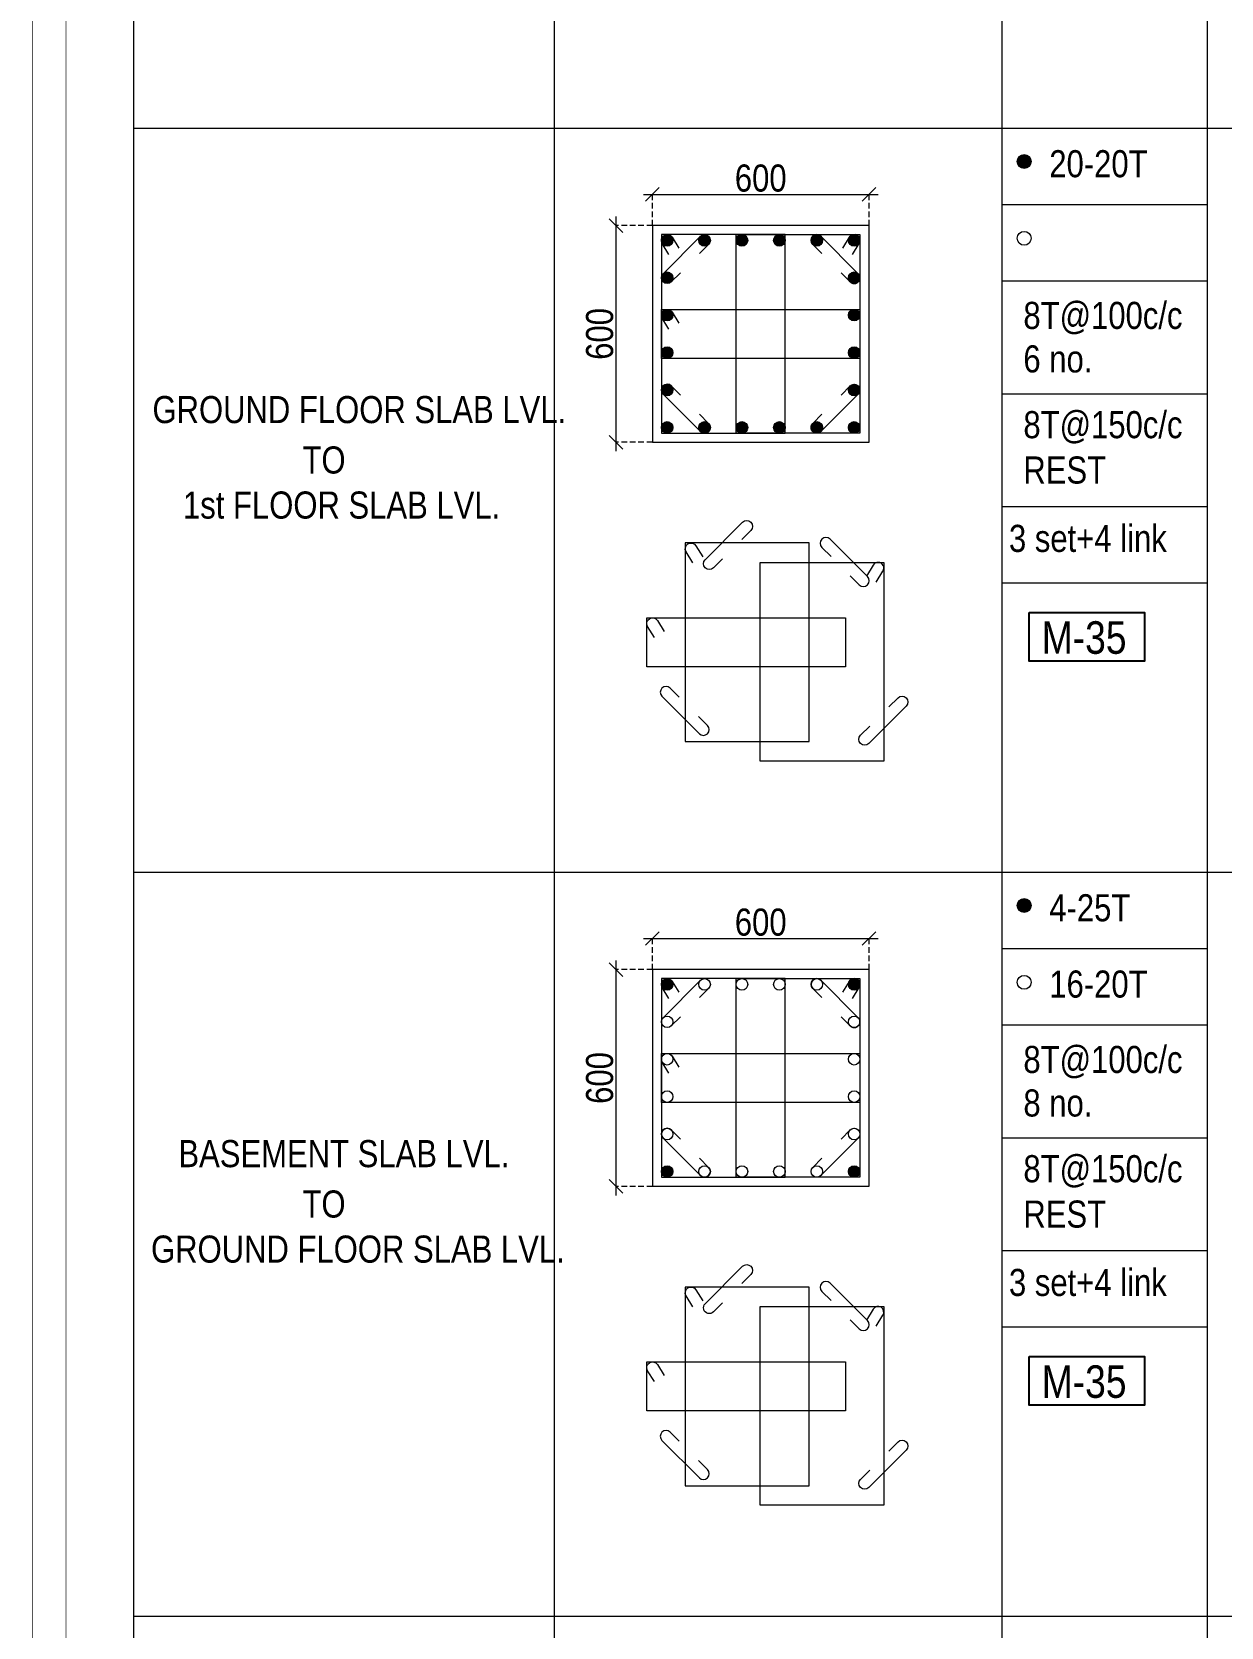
# Model space of a CAD drawing. Header units: millimetres. Extents: x 1112055 to 3390982, y -148532 to 766891.
# Drawn here: x 2086794 to 2099967, y 162999 to 180665 of the extents above; entities that cross this region are included whole.
import ezdxf
from ezdxf.enums import TextEntityAlignment as Align

# ---------------------------------------------------------------- set-up
doc = ezdxf.new("R2010")
doc.units = ezdxf.units.MM
doc.header["$PDMODE"] = 35
doc.header["$PDSIZE"] = -25
doc.linetypes.add('DASHED2', pattern=[0.375, 0.25, -0.125])
doc.linetypes.add('Hidden', pattern=[9.525, 6.35, -3.175])
for name, color, linetype, lineweight in [('B COL. SIZE DIM', 220, 'Continuous', 25), ('B COLSCH', 204, 'Continuous', 20), ('B COLUMN', 1, 'Hidden', 9), ('B STEEL', 34, 'Continuous', 15), ('B TITLE BLOCK', 250, 'Continuous', 0)]:
    doc.layers.add(name, color=color, linetype=linetype, lineweight=lineweight)
doc.layers.add('B TEXT', color=7, linetype='Continuous')
doc.styles.add('dim inside', font='romans.shx', dxfattribs={"width": 0.8, "height": 125})
doc.styles.add('SWINC', font='swissc.ttf')
doc.dimstyles.new('dim inside', dxfattribs={"dimtxt": 125, "dimasz": 100, "dimexe": 0, "dimexo": 0, "dimgap": 10, "dimtad": 0, "dimdec": 0, "dimzin": 0, "dimdsep": 46, "dimtxsty": 'dim inside', "dimblk": 'SMALL', "dimcen": 0.09, "dimadec": 0, "dimazin": 0, "dimtfac": 1, "dimtdec": 0, "dimtofl": 0, "dimtmove": 0, "dimatfit": 3, "dimfxl": 1, "dimtolj": 1, "dimtzin": 0, "dimarcsym": 2})

# ---------------------------------------------------------------- blocks, each defined once
blk = doc.blocks.new('_Oblique')
at = {"color": 0, "linetype": 'ByBlock', "lineweight": -2}
blk.add_line((-0.5, -0.5), (0.5, 0.5), dxfattribs=at)
blk = doc.blocks.new('*D287')
at = {"layer": 'B COL. SIZE DIM', "color": 250, "lineweight": 9, "ltscale": 250, "transparency": 16777216}
blk.add_line((2093567, 178865), (2096167, 178865), dxfattribs=at)
at = {"layer": 'B COL. SIZE DIM', "color": 250, "linetype": 'DASHED2', "lineweight": 9, "ltscale": 250, "transparency": 16777216}
for p, q in [((2093667, 178520), (2093667, 178865)), ((2096067, 178520), (2096067, 178865))]:
    blk.add_line(p, q, dxfattribs=at)
at = {"layer": 'Defpoints', "color": 0, "ltscale": 250, "transparency": 16777216}
for p in [(2096067, 178865), (2093667, 178520), (2096067, 178520)]:
    blk.add_point(p, dxfattribs=at)
at = {"layer": 'B COL. SIZE DIM', "color": 250, "lineweight": 9, "ltscale": 250, "transparency": 16777216, "xscale": 150, "yscale": 150, "zscale": 150, "rotation": 180}
blk.add_blockref('_Oblique', (2093667, 178865), dxfattribs=at)
at = {"layer": 'B COL. SIZE DIM', "color": 250, "lineweight": 9, "ltscale": 250, "transparency": 16777216, "xscale": 150, "yscale": 150, "zscale": 150}
blk.add_blockref('_Oblique', (2096067, 178865), dxfattribs=at)
at = {"layer": 'B COL. SIZE DIM', "color": 6, "ltscale": 250, "transparency": 16777216, "insert": (2094867, 179044), "char_height": 300, "attachment_point": 5, "style": 'SWINC'}
blk.add_mtext('\\A1;600', dxfattribs=at)
blk = doc.blocks.new('*D288')
at = {"layer": 'B COL. SIZE DIM', "color": 250, "lineweight": 9, "ltscale": 250, "transparency": 16777216}
blk.add_line((2093263, 178620), (2093263, 176020), dxfattribs=at)
at = {"layer": 'B COL. SIZE DIM', "color": 250, "linetype": 'DASHED2', "lineweight": 9, "ltscale": 250, "transparency": 16777216}
for p, q in [((2093667, 178520), (2093263, 178520)), ((2093667, 176120), (2093263, 176120))]:
    blk.add_line(p, q, dxfattribs=at)
at = {"layer": 'Defpoints', "color": 0, "ltscale": 250, "transparency": 16777216}
for p in [(2093667, 178520), (2093263, 176120), (2093667, 176120)]:
    blk.add_point(p, dxfattribs=at)
at = {"layer": 'B COL. SIZE DIM', "color": 250, "lineweight": 9, "ltscale": 250, "transparency": 16777216, "xscale": 150, "yscale": 150, "zscale": 150}
for p, rotation in [((2093263, 178520), 90), ((2093263, 176120), 270)]:
    blk.add_blockref('_Oblique', p, dxfattribs=dict(at, rotation=rotation))
at = {"layer": 'B COL. SIZE DIM', "color": 6, "ltscale": 250, "transparency": 16777216, "insert": (2093084, 177320), "char_height": 300, "attachment_point": 5, "rotation": 90, "style": 'SWINC'}
blk.add_mtext('\\A1;600', dxfattribs=at)
blk = doc.blocks.new('*D249')
at = {"layer": 'B COL. SIZE DIM', "color": 250, "lineweight": 9, "ltscale": 250, "transparency": 16777216}
blk.add_line((2093567, 170625), (2096167, 170625), dxfattribs=at)
at = {"layer": 'B COL. SIZE DIM', "color": 250, "linetype": 'DASHED2', "lineweight": 9, "ltscale": 250, "transparency": 16777216}
for p, q in [((2093667, 170280), (2093667, 170625)), ((2096067, 170280), (2096067, 170625))]:
    blk.add_line(p, q, dxfattribs=at)
at = {"layer": 'Defpoints', "color": 0, "ltscale": 250, "transparency": 16777216}
for p in [(2096067, 170625), (2093667, 170280), (2096067, 170280)]:
    blk.add_point(p, dxfattribs=at)
at = {"layer": 'B COL. SIZE DIM', "color": 250, "lineweight": 9, "ltscale": 250, "transparency": 16777216, "xscale": 150, "yscale": 150, "zscale": 150, "rotation": 180}
blk.add_blockref('_Oblique', (2093667, 170625), dxfattribs=at)
at = {"layer": 'B COL. SIZE DIM', "color": 250, "lineweight": 9, "ltscale": 250, "transparency": 16777216, "xscale": 150, "yscale": 150, "zscale": 150}
blk.add_blockref('_Oblique', (2096067, 170625), dxfattribs=at)
at = {"layer": 'B COL. SIZE DIM', "color": 6, "ltscale": 250, "transparency": 16777216, "insert": (2094867, 170804), "char_height": 300, "attachment_point": 5, "style": 'SWINC'}
blk.add_mtext('\\A1;600', dxfattribs=at)
blk = doc.blocks.new('*D250')
at = {"layer": 'B COL. SIZE DIM', "color": 250, "lineweight": 9, "ltscale": 250, "transparency": 16777216}
blk.add_line((2093263, 170380), (2093263, 167780), dxfattribs=at)
at = {"layer": 'B COL. SIZE DIM', "color": 250, "linetype": 'DASHED2', "lineweight": 9, "ltscale": 250, "transparency": 16777216}
for p, q in [((2093667, 170280), (2093263, 170280)), ((2093667, 167880), (2093263, 167880))]:
    blk.add_line(p, q, dxfattribs=at)
at = {"layer": 'Defpoints', "color": 0, "ltscale": 250, "transparency": 16777216}
for p in [(2093667, 170280), (2093263, 167880), (2093667, 167880)]:
    blk.add_point(p, dxfattribs=at)
at = {"layer": 'B COL. SIZE DIM', "color": 250, "lineweight": 9, "ltscale": 250, "transparency": 16777216, "xscale": 150, "yscale": 150, "zscale": 150}
for p, rotation in [((2093263, 170280), 90), ((2093263, 167880), 270)]:
    blk.add_blockref('_Oblique', p, dxfattribs=dict(at, rotation=rotation))
at = {"layer": 'B COL. SIZE DIM', "color": 6, "ltscale": 250, "transparency": 16777216, "insert": (2093084, 169080), "char_height": 300, "attachment_point": 5, "rotation": 90, "style": 'SWINC'}
blk.add_mtext('\\A1;600', dxfattribs=at)

msp = doc.modelspace()

# ---------------------------------------------------------------- hatches: boundary and pattern name
at = {"layer": 'B STEEL', "lineweight": 9, "ltscale": 0.5}
h = msp.add_hatch(color=34, dxfattribs=at)
edge = h.paths.add_edge_path()
edge.add_arc((2097785, 179229.5), 76.8, 0, 360)
h = msp.add_hatch(color=34, dxfattribs=at)
edge = h.paths.add_edge_path()
edge.add_arc((2093830.6, 178356.3), 64, 0, 360)
h = msp.add_hatch(color=34, dxfattribs=at)
edge = h.paths.add_edge_path()
edge.add_arc((2094245, 178356.3), 64, 180, 540, ccw=False)
at = {"layer": 'B STEEL'}
h = msp.add_hatch(color=34, dxfattribs=at)
edge = h.paths.add_edge_path()
edge.add_arc((2094659.4, 178356.3), 64, 0, 360)
h = msp.add_hatch(color=34, dxfattribs=at)
edge = h.paths.add_edge_path()
edge.add_arc((2095073.8, 178356.3), 64, 0, 360)
at = {"layer": 'B STEEL', "lineweight": 9, "ltscale": 0.5}
h = msp.add_hatch(color=34, dxfattribs=at)
edge = h.paths.add_edge_path()
edge.add_arc((2095488.2, 178356.3), 64, 180, 540, ccw=False)
h = msp.add_hatch(color=34, dxfattribs=at)
edge = h.paths.add_edge_path()
edge.add_arc((2095902.6, 178356.3), 64, 180, 540, ccw=False)
h = msp.add_hatch(color=34, dxfattribs=at)
edge = h.paths.add_edge_path()
edge.add_arc((2093830.6, 177941.9), 64, 0, 360)
h = msp.add_hatch(color=34, dxfattribs=at)
edge = h.paths.add_edge_path()
edge.add_arc((2095902.6, 177941.9), 64, 180, 540, ccw=False)
at = {"layer": 'B STEEL'}
h = msp.add_hatch(color=34, dxfattribs=at)
edge = h.paths.add_edge_path()
edge.add_arc((2093830.6, 177527.5), 64, 0, 360)
h = msp.add_hatch(color=34, dxfattribs=at)
edge = h.paths.add_edge_path()
edge.add_arc((2095902.6, 177527.5), 64, 0, 360)
h = msp.add_hatch(color=34, dxfattribs=at)
edge = h.paths.add_edge_path()
edge.add_arc((2093830.6, 177113.1), 64, 0, 360)
h = msp.add_hatch(color=34, dxfattribs=at)
edge = h.paths.add_edge_path()
edge.add_arc((2095902.6, 177113.1), 64, 0, 360)
at = {"layer": 'B STEEL', "lineweight": 9, "ltscale": 0.5}
h = msp.add_hatch(color=34, dxfattribs=at)
edge = h.paths.add_edge_path()
edge.add_arc((2093830.6, 176698.7), 64, 0, 360)
h = msp.add_hatch(color=34, dxfattribs=at)
edge = h.paths.add_edge_path()
edge.add_arc((2095902.6, 176698.7), 64, 180, 540, ccw=False)
h = msp.add_hatch(color=34, dxfattribs=at)
edge = h.paths.add_edge_path()
edge.add_arc((2093830.6, 176284.3), 64, 0, 360, ccw=False)
h = msp.add_hatch(color=34, dxfattribs=at)
edge = h.paths.add_edge_path()
edge.add_arc((2094245, 176284.3), 64, -180, 180)
at = {"layer": 'B STEEL'}
h = msp.add_hatch(color=34, dxfattribs=at)
edge = h.paths.add_edge_path()
edge.add_arc((2094659.4, 176284.3), 64, 0, 360)
h = msp.add_hatch(color=34, dxfattribs=at)
edge = h.paths.add_edge_path()
edge.add_arc((2095073.8, 176284.3), 64, 0, 360)
at = {"layer": 'B STEEL', "lineweight": 9, "ltscale": 0.5}
h = msp.add_hatch(color=34, dxfattribs=at)
edge = h.paths.add_edge_path()
edge.add_arc((2095488.2, 176284.3), 64, -180, 180)
h = msp.add_hatch(color=34, dxfattribs=at)
edge = h.paths.add_edge_path()
edge.add_arc((2095902.6, 176284.3), 64, -180, 180)
h = msp.add_hatch(color=34, dxfattribs=at)
edge = h.paths.add_edge_path()
edge.add_arc((2097785, 170989.6), 76.8, 0, 360)
h = msp.add_hatch(color=34, dxfattribs=at)
edge = h.paths.add_edge_path()
edge.add_arc((2093830.6, 170116.4), 64, 0, 360)
h = msp.add_hatch(color=34, dxfattribs=at)
edge = h.paths.add_edge_path()
edge.add_arc((2095902.6, 170116.4), 64, 180, 540, ccw=False)
h = msp.add_hatch(color=34, dxfattribs=at)
edge = h.paths.add_edge_path()
edge.add_arc((2093830.6, 168044.5), 64, 0, 360, ccw=False)
h = msp.add_hatch(color=34, dxfattribs=at)
edge = h.paths.add_edge_path()
edge.add_arc((2095902.6, 168044.5), 64, -180, 180)

# ---------------------------------------------------------------- linework, layer by layer
at = {"layer": 'B COLSCH', "color": 250, "lineweight": 0}
for p, q in [((2087919, 197396.5), (2087919, 139385.8)), ((2092579.5, 196077.4), (2092579.5, 139385.8)), ((2097538.7, 196077.4), (2097538.7, 146638.4)), ((2099813.1, 196077.4), (2099813.1, 139385.8)), ((2087919, 179597.8), (2215549.8, 179597.8)), ((2097538.7, 178752.8), (2099813.1, 178752.8)), ((2097538.7, 177907.8), (2099813.1, 177907.8)), ((2097538.7, 176658), (2099813.1, 176658)), ((2097538.7, 175408.2), (2099813.1, 175408.2)), ((2097538.7, 174563.2), (2099813.1, 174563.2)), ((2087919, 171357.9), (2215549.8, 171357.9)), ((2097538.7, 170512.9), (2099813.1, 170512.9)), ((2097538.7, 169667.9), (2099813.1, 169667.9)), ((2097538.7, 168418.2), (2099813.1, 168418.2)), ((2097538.7, 167168.4), (2099813.1, 167168.4)), ((2097538.7, 166323.4), (2099813.1, 166323.4)), ((2087919, 163118.1), (2215549.8, 163118.1))]:
    msp.add_line(p, q, dxfattribs=at)
at = {"layer": 'B COLUMN', "color": 1, "linetype": 'ByBlock', "lineweight": 20}
for points in [[(2093666.6, 176120.3), (2096066.6, 176120.3), (2096066.6, 178520.3), (2093666.6, 178520.3)], [(2093666.6, 167880.4), (2096066.6, 167880.4), (2096066.6, 170280.4), (2093666.6, 170280.4)]]:
    msp.add_lwpolyline(points, close=True, dxfattribs=at)
at = {"layer": 'B STEEL', "color": 34, "lineweight": 9, "ltscale": 0.5}
for points in [[(2093766.6, 176220.3), (2095137.8, 176220.3), (2095137.8, 178420.3), (2093766.6, 178420.3)], [(2095966.6, 176220.3), (2094595.4, 176220.3), (2094595.4, 178420.3), (2095966.6, 178420.3)], [(2093766.6, 177591.5), (2095966.6, 177591.5), (2095966.6, 177049.1), (2093766.6, 177049.1)], [(2094030.6, 172804.7), (2095401.8, 172804.7), (2095401.8, 175004.7), (2094030.6, 175004.7)], [(2096230.6, 172590.1), (2094859.4, 172590.1), (2094859.4, 174790.1), (2096230.6, 174790.1)], [(2093604.7, 174175.9), (2095804.7, 174175.9), (2095804.7, 173633.5), (2093604.7, 173633.5)], [(2093766.6, 167980.4), (2095137.8, 167980.4), (2095137.8, 170180.4), (2093766.6, 170180.4)], [(2095966.6, 167980.4), (2094595.4, 167980.4), (2094595.4, 170180.4), (2095966.6, 170180.4)], [(2093766.6, 169351.7), (2095966.6, 169351.7), (2095966.6, 168809.2), (2093766.6, 168809.2)], [(2094030.6, 164564.9), (2095401.8, 164564.9), (2095401.8, 166764.9), (2094030.6, 166764.9)], [(2096230.6, 164350.3), (2094859.4, 164350.3), (2094859.4, 166550.3), (2096230.6, 166550.3)], [(2093604.7, 165936.1), (2095804.7, 165936.1), (2095804.7, 165393.6), (2093604.7, 165393.6)]]:
    msp.add_lwpolyline(points, close=True, dxfattribs=at)
for points in [[(2093850.9, 178201.2), (2093776.1, 178322.7, -1), (2093885.2, 178389.8), (2093959.9, 178268.3)], [(2093976.8, 177997.5), (2093875.9, 177896.6, -1), (2093785.4, 177987.1), (2094199.8, 178401.5, -1), (2094290.3, 178311), (2094189.4, 178210.1)], [(2095756.5, 177997.5), (2095857.3, 177896.6, 1), (2095947.9, 177987.1), (2095533.5, 178401.5, 1), (2095442.9, 178311), (2095543.8, 178210.1)], [(2095882.4, 178201.2), (2095957.1, 178322.7, 1), (2095848.1, 178389.8), (2095773.3, 178268.3)], [(2093850.9, 177372.4), (2093776.1, 177493.9, -1), (2093885.2, 177561), (2093959.9, 177439.6)], [(2093976.8, 176643.1), (2093875.9, 176744, 1), (2093785.4, 176653.4), (2094199.8, 176239, 1), (2094290.3, 176329.6), (2094189.4, 176430.4)], [(2095756.5, 176643.1), (2095857.3, 176744, -1), (2095947.9, 176653.4), (2095533.5, 176239, -1), (2095442.9, 176329.6), (2095543.8, 176430.4)], [(2094443.7, 174830.1), (2094342.8, 174729.3, -1), (2094252.3, 174819.8), (2094666.7, 175234.2, -1), (2094757.2, 175143.7), (2094656.4, 175042.8)], [(2094114.9, 174785.6), (2094040.1, 174907.1, -1), (2094149.2, 174974.2), (2094223.9, 174852.8)], [(2095858.3, 174642.6), (2095959.2, 174541.8, 1), (2096049.7, 174632.3), (2095635.3, 175046.7, 1), (2095544.8, 174956.1), (2095645.7, 174855.3)], [(2096146.4, 174571.1), (2096221.1, 174692.5, 1), (2096112.1, 174759.7), (2096037.3, 174638.2)], [(2093689, 173956.9), (2093614.2, 174078.3, -1), (2093723.2, 174145.5), (2093798, 174024)], [(2093964.6, 173296.5), (2093863.7, 173397.4, 1), (2093773.2, 173306.8), (2094187.6, 172892.4, 1), (2094278.1, 172983), (2094177.2, 173083.8)], [(2096286.9, 173188.6), (2096387.7, 173289.4, -1), (2096478.3, 173198.9), (2096063.9, 172784.5, -1), (2095973.3, 172875), (2096074.2, 172975.9)], [(2093850.9, 169961.4), (2093776.1, 170082.9, -1), (2093885.2, 170150), (2093959.9, 170028.5)], [(2093976.8, 169757.6), (2093875.9, 169656.8, -1), (2093785.4, 169747.3), (2094199.8, 170161.7, -1), (2094290.3, 170071.2), (2094189.4, 169970.3)], [(2095756.5, 169757.6), (2095857.3, 169656.8, 1), (2095947.9, 169747.3), (2095533.5, 170161.7, 1), (2095442.9, 170071.2), (2095543.8, 169970.3)], [(2095882.4, 169961.4), (2095957.1, 170082.9, 1), (2095848.1, 170150), (2095773.3, 170028.5)], [(2093850.9, 169132.6), (2093776.1, 169254.1, -1), (2093885.2, 169321.2), (2093959.9, 169199.7)], [(2093976.8, 168403.3), (2093875.9, 168504.1, 1), (2093785.4, 168413.6), (2094199.8, 167999.2, 1), (2094290.3, 168089.7), (2094189.4, 168190.6)], [(2095756.5, 168403.3), (2095857.3, 168504.1, -1), (2095947.9, 168413.6), (2095533.5, 167999.2, -1), (2095442.9, 168089.7), (2095543.8, 168190.6)], [(2094443.7, 166590.3), (2094342.8, 166489.4, -1), (2094252.3, 166580), (2094666.7, 166994.4, -1), (2094757.2, 166903.8), (2094656.4, 166803)], [(2095858.3, 166402.8), (2095959.2, 166301.9, 1), (2096049.7, 166392.4), (2095635.3, 166806.8, 1), (2095544.8, 166716.3), (2095645.7, 166615.4)], [(2094114.9, 166545.8), (2094040.1, 166667.3, -1), (2094149.2, 166734.4), (2094223.9, 166612.9)], [(2096146.4, 166331.2), (2096221.1, 166452.7, 1), (2096112.1, 166519.8), (2096037.3, 166398.3)], [(2093689, 165717), (2093614.2, 165838.5, -1), (2093723.2, 165905.6), (2093798, 165784.1)], [(2093964.6, 165056.6), (2093863.7, 165157.5, 1), (2093773.2, 165067), (2094187.6, 164652.6, 1), (2094278.1, 164743.1), (2094177.2, 164844)], [(2096286.9, 164948.7), (2096387.7, 165049.6, -1), (2096478.3, 164959.1), (2096063.9, 164544.7, -1), (2095973.3, 164635.2), (2096074.2, 164736.1)]]:
    msp.add_lwpolyline(points, format="xyb", dxfattribs=at)
for centre, radius in [((2097785, 179229.5), 76.8), ((2097785, 178379.2), 76.8), ((2093830.6, 178356.3), 64), ((2094245, 178356.3), 64), ((2094659.4, 178356.3), 64), ((2095073.8, 178356.3), 64), ((2095488.2, 178356.3), 64), ((2095902.6, 178356.3), 64), ((2093830.6, 177941.9), 64), ((2095902.6, 177941.9), 64), ((2093830.6, 177527.5), 64), ((2095902.6, 177527.5), 64), ((2093830.6, 177113.1), 64), ((2095902.6, 177113.1), 64), ((2093830.6, 176698.7), 64), ((2095902.6, 176698.7), 64), ((2093830.6, 176284.3), 64), ((2094245, 176284.3), 64), ((2094659.4, 176284.3), 64), ((2095073.8, 176284.3), 64), ((2095488.2, 176284.3), 64), ((2095902.6, 176284.3), 64), ((2097785, 170989.6), 76.8), ((2093830.6, 170116.4), 64), ((2094245, 170116.4), 64), ((2094659.4, 170116.4), 64), ((2095073.8, 170116.4), 64), ((2095488.2, 170116.4), 64), ((2095902.6, 170116.4), 64), ((2097785, 170139.3), 76.8), ((2093830.6, 169702), 64), ((2095902.6, 169702), 64), ((2093830.6, 169287.6), 64), ((2095902.6, 169287.6), 64), ((2093830.6, 168873.2), 64), ((2095902.6, 168873.2), 64), ((2093830.6, 168458.9), 64), ((2095902.6, 168458.9), 64), ((2093830.6, 168044.5), 64), ((2094245, 168044.5), 64), ((2094659.4, 168044.5), 64), ((2095073.8, 168044.5), 64), ((2095488.2, 168044.5), 64), ((2095902.6, 168044.5), 64)]:
    msp.add_circle(centre, radius, dxfattribs=at)
at = {"layer": 'B TEXT', "color": 1}
for points in [[(2097842.4, 174234.2), (2099117, 174234.2), (2099117, 173696.2), (2097842.4, 173696.2)], [(2097842.4, 165994.4), (2099117, 165994.4), (2099117, 165456.4), (2097842.4, 165456.4)]]:
    msp.add_lwpolyline(points, close=True, dxfattribs=at)
at = {"layer": 'B TITLE BLOCK', "color": 1, "const_width": 8.39}
msp.add_lwpolyline([(2086797.8, 198794.8), (2086797.8, 122115.7), (2227726.9, 122115.7), (2227726.9, 198794.8)], close=True, dxfattribs=at)
at = {"layer": 'B TITLE BLOCK', "color": 250, "lineweight": 0, "const_width": 8.39}
msp.add_lwpolyline([(2087171.5, 198421.1), (2087171.5, 122489.4), (2227353.1, 122489.4), (2227353.1, 198421.1)], close=True, dxfattribs=at)

# ---------------------------------------------------------------- texts
at = {"layer": 'B TEXT', "style": 'SWINC'}
for s, p in [('20-20T', (2098063.5, 179054.9)), ('8T@100c/c', (2097776.6, 177375.1)), ('6 no.', (2097776.6, 176893.3)), ('8T@150c/c', (2097776.6, 176165.2)), ('REST', (2097776.6, 175662.8)), ('3 set+4 link', (2097616.9, 174905.7)), ('4-25T', (2098063.5, 170815)), ('16-20T', (2098063.5, 169970.1)), ('8T@100c/c', (2097776.6, 169135.2)), ('8 no.', (2097776.6, 168653.4)), ('8T@150c/c', (2097776.6, 167925.3)), ('REST', (2097776.6, 167422.9)), ('3 set+4 link', (2097616.9, 166665.9))]:
    msp.add_text(s, height=300, dxfattribs=at).set_placement(p)
at = {"layer": 'B TEXT', "color": 1, "style": 'SWINC'}
for s, height, p in [('GROUND FLOOR SLAB LVL.', 300, (2088129, 176242.1)), ('TO', 300, (2089790.9, 175684.1)), ('1st FLOOR SLAB LVL.', 300, (2088467.1, 175184.9)), ('M-35', 360, (2097979.7, 173669.7)), ('BASEMENT SLAB LVL.', 300, (2088416.6, 168002.3)), ('TO', 300, (2089790.9, 167444.3)), ('GROUND FLOOR SLAB LVL.', 300, (2088113.2, 166945)), ('M-35', 360, (2097979.7, 165429.8))]:
    msp.add_text(s, height=height, dxfattribs=at).set_placement(p, align=Align.BOTTOM_LEFT)

# ---------------------------------------------------------------- dimensions: what is measured, and where the dimension line sits
at = {"layer": 'B COL. SIZE DIM', "color": 250, "ltscale": 250}
for base, p1, p2, picture, middle in [((2096066.6, 178865.2), (2093666.6, 178520.3), (2096066.6, 178520.3), '*D287', (2094866.6, 179044.2)), ((2096066.6, 170625.4), (2093666.6, 170280.4), (2096066.6, 170280.4), '*D249', (2094866.6, 170804.4))]:
    dim = msp.add_linear_dim(base=base, p1=p1, p2=p2, dimstyle='dim inside', override={"dimtxt": 300, "dimasz": 150, "dimgap": 25, "dimtad": 3, "dimlfac": 0.25, "dimtxsty": 'SWINC', "dimblk1": 'Oblique', "dimblk2": 'Oblique', "dimsah": 1, "dimdle": 100, "dimclrd": 250, "dimclre": 250, "dimclrt": 6, "dimfxl": 1000, "dimlwd": 9, "dimlwe": 9}, dxfattribs=at)
    dim.commit()
    dim.dimension.update_dxf_attribs({"geometry": picture, "text_midpoint": middle})
for base, p1, p2, picture, middle in [((2093262.7, 176120.3), (2093666.6, 178520.3), (2093666.6, 176120.3), '*D288', (2093083.7, 177320.3)), ((2093262.7, 167880.4), (2093666.6, 170280.4), (2093666.6, 167880.4), '*D250', (2093083.7, 169080.4))]:
    dim = msp.add_linear_dim(base=base, p1=p1, p2=p2, angle=90, dimstyle='dim inside', override={"dimtxt": 300, "dimasz": 150, "dimgap": 25, "dimtad": 3, "dimlfac": 0.25, "dimtxsty": 'SWINC', "dimblk1": 'Oblique', "dimblk2": 'Oblique', "dimsah": 1, "dimdle": 100, "dimclrd": 250, "dimclre": 250, "dimclrt": 6, "dimfxl": 1000, "dimlwd": 9, "dimlwe": 9}, dxfattribs=at)
    dim.commit()
    dim.dimension.update_dxf_attribs({"geometry": picture, "text_midpoint": middle})

doc.saveas('drawing.dxf')
